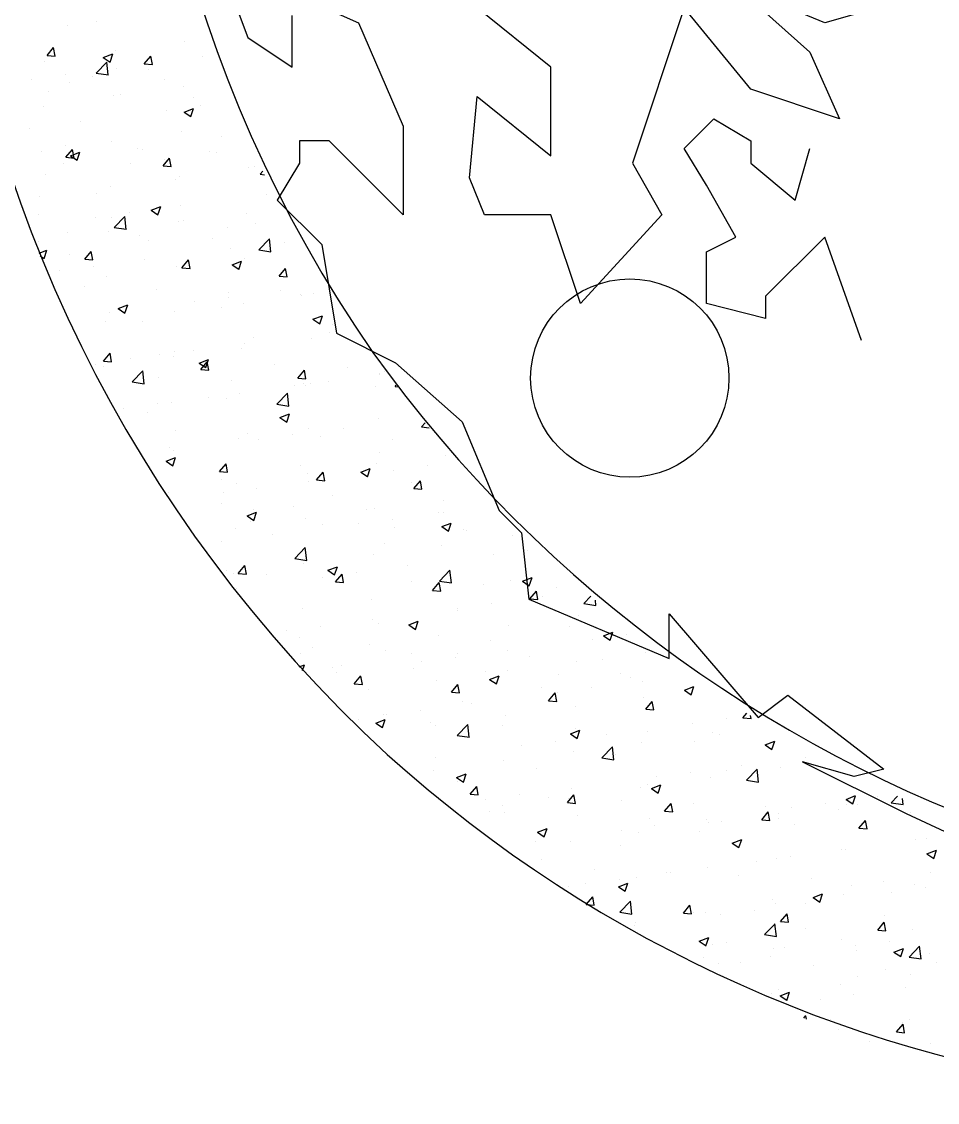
# Model space of a CAD drawing. Extents: x 652 to 897, y 187 to 370.
# Drawn here: x 833.3574 to 833.6786, y 224.0903 to 224.4695 of the extents above; entities that cross this region are included whole.
import ezdxf

# ---------------------------------------------------------------- set-up
doc = ezdxf.new("R2010")
doc.units = 0
doc.layers.get('0').update_dxf_attribs({"linetype": 'CONTINUOUS'})
doc.layers.add('40', color=3, linetype='CONTINUOUS')
doc.layers.add('ROAD', color=1, linetype='CONTINUOUS')

# ---------------------------------------------------------------- blocks, each defined once
blk = doc.blocks.new('WH34')
at = {"layer": '40', "color": 3}
for p, q in [((-254.56, -66.67), (-254.56, -66.67)), ((-249.08, -65.9), (-249.08, -65.9)), ((-232.85, -69.51), (-232.85, -69.51)), ((-258.24, -72.11), (-257.03, -70.68)), ((-256.74, -72.25), (-257.03, -70.68)), ((-245.68, -71.27), (-245.68, -71.27)), ((-258.67, -73.15), (-258.67, -73.15)), ((-258.24, -72.11), (-256.74, -72.25)), ((-249.17, -75.38), (-247.22, -73.35)), ((-247.87, -72.49), (-246.12, -71.82)), ((-247.87, -72.49), (-246.63, -73.33)), ((-246.95, -75.72), (-247.22, -73.35)), ((-246.63, -73.34), (-246.12, -71.83)), ((-240.3, -73.68), (-239.1, -72.25)), ((-240.3, -73.68), (-238.81, -73.81)), ((-238.81, -73.82), (-239.1, -72.25)), ((-229.62, -72.38), (-229.62, -72.38)), ((-254.88, -75.71), (-254.88, -75.71)), ((-249.17, -75.38), (-246.94, -75.72)), ((-245.41, -74.46), (-245.41, -74.46)), ((-239.53, -74.65), (-239.53, -74.65)), ((-261.14, -76.53), (-261.14, -76.53)), ((-254.11, -77.15), (-254.11, -77.15)), ((-249.92, -76.02), (-249.92, -76.02)), ((-236.57, -76.58), (-236.57, -76.58)), ((-257.99, -78.81), (-257.99, -78.81)), ((-245.99, -79.6), (-245.99, -79.6)), ((-244.65, -79.37), (-244.65, -79.37)), ((-233.15, -77.84), (-233.15, -77.84)), ((-258.97, -81.47), (-258.97, -81.47)), ((-231.3, -79.94), (-231.3, -79.94)), ((-229.94, -81.42), (-229.94, -81.42)), ((-236.2, -82.24), (-236.2, -82.24)), ((-232.95, -82.56), (-231.2, -81.89)), ((-232.95, -82.56), (-231.7, -83.4)), ((-231.71, -83.4), (-231.2, -81.89)), ((-261.46, -85.57), (-261.46, -85.57)), ((-251.99, -84.32), (-251.99, -84.32)), ((-233.46, -86.16), (-233.46, -86.16)), ((-225.98, -87.06), (-225.98, -87.06)), ((-254.89, -88.72), (-254.89, -88.72)), ((-254.77, -90.92), (-253.56, -89.48)), ((-253.27, -91.05), (-253.56, -89.49)), ((-246.29, -87.92), (-246.29, -87.92)), ((-241.55, -89.29), (-241.55, -89.29)), ((-240.56, -89.56), (-240.56, -89.56)), ((-259.28, -89.79), (-259.28, -89.79)), ((-254.77, -90.92), (-253.27, -91.05)), ((-253.95, -90.62), (-252.2, -89.95)), ((-253.95, -90.62), (-252.71, -91.46)), ((-252.71, -91.46), (-252.2, -89.95)), ((-236.84, -92.49), (-235.63, -91.05)), ((-236.52, -91.28), (-236.52, -91.28)), ((-235.34, -92.62), (-235.63, -91.05)), ((-228.2, -89.85), (-228.2, -89.85)), ((-227.05, -90.03), (-227.05, -90.03)), ((-255.14, -92.07), (-255.14, -92.07)), ((-242.77, -92.1), (-242.77, -92.1)), ((-236.84, -92.49), (-235.34, -92.62)), ((-221.13, -92.88), (-221.13, -92.88)), ((-219.99, -92.55), (-219.99, -92.55)), ((-218.9, -94.06), (-218.42, -93.48)), ((-258.56, -94.18), (-258.56, -94.18)), ((-234.57, -95.05), (-234.57, -95.05)), ((-233.76, -94.48), (-233.76, -94.48)), ((-218.9, -94.06), (-218.1, -94.13)), ((-249.15, -97.56), (-249.15, -97.56)), ((-246.6, -96.24), (-246.6, -96.24)), ((-259.58, -98.11), (-259.58, -98.11)), ((-217.84, -97.82), (-217.84, -97.82)), ((-259.76, -101.5), (-259.76, -101.5)), ((-243.09, -101.14), (-243.09, -101.14)), ((-239.03, -100.69), (-237.28, -100.02)), ((-239.03, -100.69), (-237.79, -101.53)), ((-237.79, -101.53), (-237.28, -100.02)), ((-233.62, -99.89), (-233.62, -99.89)), ((-221.44, -101.2), (-221.44, -101.2)), ((-249.35, -101.96), (-249.35, -101.96)), ((-246.42, -102.06), (-246.42, -102.06)), ((-245.85, -103.87), (-243.91, -101.84)), ((-243.63, -104.22), (-243.91, -101.84)), ((-234.06, -102.8), (-234.06, -102.8)), ((-233.07, -102.63), (-233.07, -102.63)), ((-219.72, -103.19), (-219.72, -103.19)), ((-254.49, -104.86), (-254.49, -104.86)), ((-246.9, -104.56), (-246.9, -104.56)), ((-245.85, -103.87), (-243.63, -104.21)), ((-241.14, -105.42), (-241.14, -105.42)), ((-225.03, -103.8), (-225.03, -103.8)), ((-259.88, -106.44), (-259.88, -106.44)), ((-239.61, -106.31), (-239.61, -106.31)), ((-227.8, -105.99), (-227.8, -105.99)), ((-224.41, -107.68), (-224.41, -107.68)), ((-219.17, -108.01), (-217.23, -105.98)), ((-218.15, -106.85), (-218.15, -106.85)), ((-216.95, -108.35), (-217.23, -105.98)), ((-214.45, -106.55), (-214.45, -106.55)), ((-259.71, -108.63), (-258.29, -108.08)), ((-259.52, -109.1), (-258.79, -109.59)), ((-258.79, -109.59), (-258.29, -108.08)), ((-254.19, -108.81), (-254.19, -108.81)), ((-251.3, -109.72), (-250.09, -108.29)), ((-249.8, -109.86), (-250.09, -108.29)), ((-221.74, -109.52), (-221.74, -109.52)), ((-219.17, -108.01), (-216.95, -108.35)), ((-251.3, -109.72), (-249.8, -109.85)), ((-249.67, -111), (-249.67, -111)), ((-240.2, -109.75), (-240.2, -109.75)), ((-234.37, -111.12), (-234.37, -111.12)), ((-233.37, -111.29), (-232.16, -109.86)), ((-233.37, -111.29), (-231.87, -111.42)), ((-231.87, -111.43), (-232.16, -109.86)), ((-224.11, -110.75), (-222.36, -110.08)), ((-224.11, -110.75), (-222.86, -111.59)), ((-222.87, -111.6), (-222.36, -110.08)), ((-215.44, -112.86), (-214.23, -111.43)), ((-213.94, -112.99), (-214.23, -111.43)), ((-255.93, -111.82), (-255.93, -111.82)), ((-247.2, -112.88), (-247.2, -112.88)), ((-215.44, -112.86), (-213.94, -112.99)), ((-251.39, -114.77), (-251.39, -114.77)), ((-238.04, -115.33), (-238.04, -115.33)), ((-215.26, -115.47), (-215.26, -115.47)), ((-230.99, -117.54), (-230.99, -117.54)), ((-224.73, -116.71), (-224.73, -116.71)), ((-224.7, -115.9), (-224.7, -115.9)), ((-211.48, -116.22), (-211.48, -116.22)), ((-211.35, -116.46), (-211.35, -116.46)), ((-209.06, -115.97), (-209.06, -115.97)), ((-246.78, -119.61), (-246.78, -119.61)), ((-245.11, -118.82), (-243.36, -118.15)), ((-245.11, -118.82), (-243.87, -119.66)), ((-243.87, -119.66), (-243.36, -118.15)), ((-234.67, -119.45), (-234.67, -119.45)), ((-226.06, -118.72), (-226.06, -118.72)), ((-222.04, -117.85), (-222.04, -117.85)), ((-247.51, -121.21), (-247.51, -121.21)), ((-240.64, -121.22), (-240.64, -121.22)), ((-209.19, -120.82), (-207.43, -120.15)), ((-209.19, -120.82), (-207.94, -121.66)), ((-207.94, -121.66), (-207.44, -120.15)), ((-206.05, -123.25), (-206.05, -123.25)), ((-205.49, -121.71), (-205.49, -121.71)), ((-221.84, -125.33), (-221.84, -125.33)), ((-220.07, -124.21), (-220.07, -124.21)), ((-209.36, -124.29), (-209.36, -124.29)), ((-247.83, -128.53), (-246.62, -127.09)), ((-246.34, -128.66), (-246.63, -127.09)), ((-237.57, -127.4), (-237.57, -127.4)), ((-234.65, -126.71), (-234.65, -126.71)), ((-231.31, -126.57), (-231.31, -126.57)), ((-222.35, -126.17), (-222.35, -126.17)), ((-249.23, -129.21), (-249.23, -129.21)), ((-247.83, -128.53), (-246.34, -128.66)), ((-247.81, -129.53), (-247.81, -129.53)), ((-242.91, -128.11), (-242.91, -128.11)), ((-234.98, -127.77), (-234.98, -127.77)), ((-230.19, -128.88), (-228.44, -128.21)), ((-230.19, -128.88), (-228.95, -129.72)), ((-229.9, -130.1), (-228.69, -128.66)), ((-229.57, -128.67), (-229.57, -128.67)), ((-228.95, -129.72), (-228.44, -128.21)), ((-228.4, -130.23), (-228.69, -128.66)), ((-216.22, -129.24), (-216.22, -129.24)), ((-242.54, -132.36), (-240.59, -130.33)), ((-240.32, -132.71), (-240.59, -130.33)), ((-237.64, -131.47), (-237.64, -131.47)), ((-229.9, -130.1), (-228.4, -130.23)), ((-211.97, -131.67), (-210.76, -130.23)), ((-210.47, -131.8), (-210.76, -130.23)), ((-202.88, -129.8), (-202.88, -129.8)), ((-196.9, -131.04), (-196.9, -131.04)), ((-196.83, -130.86), (-196.83, -130.86)), ((-195.94, -130.46), (-195.94, -130.46)), ((-242.54, -132.36), (-240.32, -132.7)), ((-224.3, -132.03), (-224.3, -132.03)), ((-212.63, -133.11), (-212.63, -133.11)), ((-211.97, -131.67), (-210.47, -131.8)), ((-210.95, -132.6), (-210.95, -132.6)), ((-210.52, -132.96), (-210.52, -132.96)), ((-209.67, -132.62), (-209.67, -132.62)), ((-206.37, -132.28), (-206.37, -132.28)), ((-197.6, -133.16), (-197.6, -133.16)), ((-194.03, -133.24), (-193.81, -132.97)), ((-194.03, -133.24), (-193.59, -133.27)), ((-228.42, -135.19), (-228.42, -135.19)), ((-225.1, -135.46), (-225.1, -135.46)), ((-222.65, -134.49), (-222.65, -134.49)), ((-215.86, -136.5), (-213.91, -134.47)), ((-213.64, -136.84), (-213.91, -134.47)), ((-244.14, -137.26), (-244.14, -137.26)), ((-237.88, -136.43), (-237.88, -136.43)), ((-235.28, -136.09), (-235.28, -136.09)), ((-215.86, -136.5), (-213.63, -136.84)), ((-239.68, -137.96), (-239.68, -137.96)), ((-215.27, -138.95), (-213.52, -138.28)), ((-215.27, -138.95), (-214.02, -139.79)), ((-214.03, -139.79), (-213.52, -138.28)), ((-197.14, -139.18), (-197.14, -139.18)), ((-234.54, -141.38), (-234.54, -141.38)), ((-209.97, -140.94), (-209.97, -140.94)), ((-203.48, -140.9), (-203.48, -140.9)), ((-189.18, -140.64), (-188.49, -139.92)), ((-189.18, -140.64), (-187.74, -140.86)), ((-222.96, -142.81), (-222.96, -142.81)), ((-221.2, -141.95), (-221.2, -141.95)), ((-219.2, -142.97), (-219.2, -142.97)), ((-212.95, -142.14), (-212.95, -142.14)), ((-207.85, -142.51), (-207.85, -142.51)), ((-194.5, -143.07), (-194.5, -143.07)), ((-235.58, -144.41), (-235.58, -144.41)), ((-234.99, -145.05), (-234.99, -145.05)), ((-196.97, -145.37), (-196.97, -145.37)), ((-236.27, -147.01), (-234.52, -146.34)), ((-236.27, -147.01), (-235.03, -147.85)), ((-235.03, -147.85), (-234.52, -146.34)), ((-226.43, -148.9), (-225.22, -147.47)), ((-224.94, -149.04), (-225.22, -147.47)), ((-197.44, -147.5), (-197.44, -147.5)), ((-184.81, -145.9), (-184.81, -145.9)), ((-226.43, -148.9), (-224.93, -149.03)), ((-211.55, -147.87), (-211.55, -147.87)), ((-210.28, -149.26), (-210.28, -149.26)), ((-208.5, -150.47), (-207.29, -149.03)), ((-207, -150.6), (-207.29, -149.04)), ((-200.35, -149.01), (-198.6, -148.34)), ((-200.35, -149.01), (-199.1, -149.85)), ((-199.1, -149.86), (-198.6, -148.34)), ((-194.27, -148.68), (-194.27, -148.68)), ((-188.01, -147.86), (-188.01, -147.86)), ((-226.13, -150.38), (-226.13, -150.38)), ((-223.26, -151.14), (-223.26, -151.14)), ((-210.05, -150.76), (-210.05, -150.76)), ((-208.5, -150.47), (-207, -150.6)), ((-190.98, -150.86), (-190.98, -150.86)), ((-190.57, -152.04), (-189.36, -150.6)), ((-189.07, -152.17), (-189.36, -150.61)), ((-235.89, -152.74), (-235.89, -152.74)), ((-225.78, -152.83), (-225.78, -152.83)), ((-219.52, -152), (-219.52, -152)), ((-205.56, -153.36), (-205.56, -153.36)), ((-190.57, -152.04), (-189.07, -152.17)), ((-226.06, -154.72), (-226.06, -154.72)), ((-212.72, -155.28), (-212.72, -155.28)), ((-185.12, -154.22), (-185.12, -154.22)), ((-221.35, -157.08), (-219.6, -156.41)), ((-221.35, -157.08), (-220.11, -157.92)), ((-220.14, -155.87), (-220.14, -155.87)), ((-220.11, -157.92), (-219.6, -156.41)), ((-199.37, -155.85), (-199.37, -155.85)), ((-197.74, -155.82), (-197.74, -155.82)), ((-186.03, -156.41), (-186.03, -156.41)), ((-185.12, -156.47), (-185.12, -156.47)), ((-223.56, -159.46), (-223.56, -159.46)), ((-220.79, -158.08), (-220.79, -158.08)), ((-210.58, -157.58), (-210.58, -157.58)), ((-207.45, -158.64), (-207.45, -158.64)), ((-200.84, -158.54), (-200.84, -158.54)), ((-194.58, -157.72), (-194.58, -157.72)), ((-194.1, -159.21), (-194.1, -159.21)), ((-185.42, -159.08), (-183.67, -158.41)), ((-185.42, -159.08), (-184.18, -159.92)), ((-184.18, -159.92), (-183.67, -158.41)), ((-216.63, -160.62), (-216.63, -160.62)), ((-181.43, -159.61), (-181.43, -159.61)), ((-180.76, -159.77), (-180.76, -159.77)), ((-172.44, -160.67), (-172.44, -160.67)), ((-226.1, -161.86), (-226.1, -161.86)), ((-212.54, -164.99), (-210.6, -162.96)), ((-210.32, -165.34), (-210.6, -162.96)), ((-196.01, -162.11), (-196.01, -162.11)), ((-185.42, -162.55), (-185.42, -162.55)), ((-169.64, -163.43), (-169.64, -163.43)), ((-212.54, -164.99), (-210.32, -165.33)), ((-210.59, -164.61), (-210.59, -164.61)), ((-198.05, -164.15), (-198.05, -164.15)), ((-175.9, -164.25), (-175.9, -164.25)), ((-225.17, -167.12), (-225.17, -167.12)), ((-222.96, -167.71), (-221.76, -166.27)), ((-221.47, -167.84), (-221.76, -166.27)), ((-210.88, -165.91), (-210.88, -165.91)), ((-206.43, -167.14), (-204.68, -166.47)), ((-206.43, -167.14), (-205.18, -167.98)), ((-205.19, -167.98), (-204.68, -166.47)), ((-191.69, -166.33), (-191.69, -166.33)), ((-185.86, -169.13), (-183.92, -167.1)), ((-183.64, -169.47), (-183.92, -167.1)), ((-223.87, -167.78), (-223.87, -167.78)), ((-222.96, -167.71), (-221.47, -167.84)), ((-217.69, -167.99), (-217.69, -167.99)), ((-207.42, -168.4), (-207.42, -168.4)), ((-205.03, -169.28), (-203.82, -167.84)), ((-205.03, -169.28), (-203.53, -169.41)), ((-204.35, -168.56), (-204.35, -168.56)), ((-203.54, -169.41), (-203.82, -167.84)), ((-201.16, -167.58), (-201.16, -167.58)), ((-191, -169.12), (-191, -169.12)), ((-187.1, -170.84), (-185.89, -169.41)), ((-185.6, -170.98), (-185.89, -169.41)), ((-185.86, -169.13), (-183.64, -169.47)), ((-172.74, -168.99), (-172.74, -168.99)), ((-170.5, -169.14), (-168.75, -168.47)), ((-170.5, -169.14), (-169.26, -169.98)), ((-169.26, -169.99), (-168.75, -168.48)), ((-223.21, -170.48), (-223.21, -170.48)), ((-187.1, -170.84), (-185.6, -170.98)), ((-185.72, -170.87), (-185.72, -170.87)), ((-177.66, -169.68), (-177.66, -169.68)), ((-169.17, -172.41), (-167.96, -170.98)), ((-167.67, -172.55), (-167.96, -170.98)), ((-164.31, -170.25), (-164.31, -170.25)), ((-198.35, -172.47), (-198.35, -172.47)), ((-176.22, -173.29), (-176.22, -173.29)), ((-169.17, -172.41), (-167.67, -172.54)), ((-167.89, -172.02), (-167.89, -172.02)), ((-166.75, -172.04), (-166.75, -172.04)), ((-159.18, -173.26), (-157.9, -171.93)), ((-159.18, -173.26), (-156.96, -173.61)), ((-156.96, -173.61), (-157.07, -172.65)), ((-211.19, -174.23), (-211.19, -174.23)), ((-182.48, -174.11), (-182.48, -174.11)), ((-182.47, -174.53), (-182.47, -174.53)), ((-207.74, -177.44), (-207.74, -177.44)), ((-198.27, -176.19), (-198.27, -176.19)), ((-197.05, -177.03), (-197.05, -177.03)), ((-191.51, -177.21), (-189.76, -176.54)), ((-191.51, -177.21), (-190.26, -178.05)), ((-190.26, -178.05), (-189.76, -176.54)), ((-173.04, -177.32), (-173.04, -177.32)), ((-161.9, -177.51), (-161.9, -177.51)), ((-160.21, -175.56), (-160.21, -175.56)), ((-214, -178.26), (-214, -178.26)), ((-186.03, -179.19), (-186.03, -179.19)), ((-155.58, -179.21), (-153.83, -178.54)), ((-155.58, -179.21), (-154.33, -180.05)), ((-154.34, -180.05), (-153.83, -178.54)), ((-151.28, -179), (-151.28, -179)), ((-211.63, -179.53), (-211.63, -179.53)), ((-209.21, -181.33), (-209.21, -181.33)), ((-198.66, -180.79), (-198.66, -180.79)), ((-176.48, -180.02), (-176.48, -180.02)), ((-157.54, -179.82), (-157.54, -179.82)), ((-211.49, -182.55), (-211.49, -182.55)), ((-195.87, -181.89), (-195.87, -181.89)), ((-191.06, -182.52), (-191.06, -182.52)), ((-182.8, -183.15), (-182.8, -183.15)), ((-182.52, -182.46), (-182.52, -182.46)), ((-173.33, -181.9), (-173.33, -181.9)), ((-169.18, -183.02), (-169.18, -183.02)), ((-147.88, -182.28), (-147.88, -182.28)), ((-211.74, -184.97), (-210.76, -184.6)), ((-211.11, -185.65), (-210.76, -184.6)), ((-205.64, -185.02), (-205.64, -185.02)), ((-203.94, -184.69), (-203.94, -184.69)), ((-190.6, -185.25), (-190.6, -185.25)), ((-189.06, -183.97), (-189.06, -183.97)), ((-160.51, -183.88), (-160.51, -183.88)), ((-155.83, -183.59), (-155.83, -183.59)), ((-204.85, -186.05), (-204.85, -186.05)), ((-201.56, -188.08), (-200.35, -186.64)), ((-200.07, -188.21), (-200.36, -186.65)), ((-177.25, -185.82), (-177.25, -185.82)), ((-176.58, -187.27), (-174.83, -186.6)), ((-176.58, -187.27), (-175.34, -188.11)), ((-175.34, -188.11), (-174.83, -186.6)), ((-173.35, -185.64), (-173.35, -185.64)), ((-163.91, -186.38), (-163.91, -186.38)), ((-152.35, -186.26), (-152.35, -186.26)), ((-150.56, -186.94), (-150.56, -186.94)), ((-201.56, -188.08), (-200.07, -188.21)), ((-198.96, -189.11), (-198.96, -189.11)), ((-186.33, -187.51), (-186.33, -187.51)), ((-183.63, -189.65), (-182.42, -188.21)), ((-182.14, -189.78), (-182.42, -188.22)), ((-166.93, -188.76), (-166.93, -188.76)), ((-157.86, -188.86), (-157.86, -188.86)), ((-148.39, -187.61), (-148.39, -187.61)), ((-140.65, -189.28), (-138.9, -188.6)), ((-140.65, -189.28), (-139.41, -190.11)), ((-139.41, -190.12), (-138.91, -188.61)), ((-183.63, -189.65), (-182.13, -189.78)), ((-181.51, -191.27), (-181.51, -191.27)), ((-165.7, -191.22), (-164.49, -189.78)), ((-165.7, -191.22), (-164.2, -191.35)), ((-164.2, -191.35), (-164.49, -189.78)), ((-164.12, -189.68), (-164.12, -189.68)), ((-148.19, -190.6), (-148.19, -190.6)), ((-147.77, -192.79), (-146.56, -191.35)), ((-146.27, -192.92), (-146.56, -191.35)), ((-189.38, -193.01), (-189.38, -193.01)), ((-179.91, -191.76), (-179.91, -191.76)), ((-160.82, -192.2), (-160.82, -192.2)), ((-147.77, -192.79), (-146.27, -192.92)), ((-200.84, -194.6), (-200.84, -194.6)), ((-197.59, -195.34), (-195.84, -194.67)), ((-197.59, -195.34), (-196.35, -196.18)), ((-196.35, -196.18), (-195.84, -194.67)), ((-196.09, -193.77), (-196.09, -193.77)), ((-195.63, -193.83), (-195.63, -193.83)), ((-187.5, -195.17), (-187.5, -195.17)), ((-173.65, -193.96), (-173.65, -193.96)), ((-139.18, -195.39), (-139.18, -195.39)), ((-132.92, -194.57), (-132.92, -194.57)), ((-129.83, -194.36), (-129.11, -193.5)), ((-129.83, -194.36), (-128.34, -194.49)), ((-128.34, -194.49), (-128.44, -193.93)), ((-199.26, -197.44), (-199.26, -197.44)), ((-186.64, -195.83), (-186.64, -195.83)), ((-182.55, -197.62), (-180.6, -195.59)), ((-180.33, -197.96), (-180.6, -195.59)), ((-174.15, -195.73), (-174.15, -195.73)), ((-161.66, -197.34), (-159.91, -196.67)), ((-161.66, -197.34), (-160.42, -198.18)), ((-160.81, -196.29), (-160.81, -196.29)), ((-160.42, -198.18), (-159.91, -196.67)), ((-147.46, -196.86), (-147.46, -196.86)), ((-135.51, -197.05), (-135.51, -197.05)), ((-134.12, -197.42), (-134.12, -197.42)), ((-182.55, -197.62), (-180.32, -197.96)), ((-164.44, -198.72), (-164.44, -198.72)), ((-154.97, -197.47), (-154.97, -197.47)), ((-148.49, -198.92), (-148.49, -198.92)), ((-138.8, -198.68), (-138.8, -198.68)), ((-125.73, -199.34), (-123.98, -198.67)), ((-125.73, -199.34), (-124.49, -200.18)), ((-124.49, -200.18), (-123.98, -198.67)), ((-170.69, -199.54), (-170.69, -199.54)), ((-161.12, -200.52), (-161.12, -200.52)), ((-155.87, -201.76), (-153.92, -199.73)), ((-153.64, -202.1), (-153.92, -199.73)), ((-153.38, -201.18), (-153.38, -201.18)), ((-186.48, -201.62), (-186.48, -201.62)), ((-173.96, -202.28), (-173.96, -202.28)), ((-155.87, -201.76), (-153.64, -202.1)), ((-130.03, -203.18), (-130.03, -203.18)), ((-118.23, -201.66), (-118.23, -201.66)), ((-186.94, -204.16), (-186.94, -204.16)), ((-182.67, -205.4), (-180.92, -204.73)), ((-182.67, -205.4), (-181.42, -206.24)), ((-181.42, -206.24), (-180.92, -204.73)), ((-167.96, -203.68), (-167.96, -203.68)), ((-145.76, -205.25), (-145.76, -205.25)), ((-139.5, -204.43), (-139.5, -204.43)), ((-135.81, -205.37), (-135.81, -205.37)), ((-132.81, -204.16), (-132.81, -204.16)), ((-129.19, -205.89), (-127.24, -203.86)), ((-126.96, -206.24), (-127.24, -203.87)), ((-122.98, -203.61), (-122.98, -203.61)), ((-182.54, -206.18), (-182.54, -206.18)), ((-180.16, -208.45), (-178.95, -207.02)), ((-178.67, -208.59), (-178.96, -207.02)), ((-161.54, -207.33), (-161.54, -207.33)), ((-148.8, -207.24), (-148.8, -207.24)), ((-147.39, -206.67), (-147.39, -206.67)), ((-146.74, -207.4), (-144.99, -206.73)), ((-146.74, -207.4), (-145.49, -208.24)), ((-145.5, -208.25), (-144.99, -206.74)), ((-129.19, -205.89), (-126.96, -206.24)), ((-180.16, -208.45), (-178.67, -208.59)), ((-179.02, -208.5), (-179.02, -208.5)), ((-177.27, -209.4), (-177.27, -209.4)), ((-171.01, -208.58), (-171.01, -208.58)), ((-165.67, -209.07), (-165.67, -209.07)), ((-162.23, -210.02), (-161.02, -208.59)), ((-161.97, -209.17), (-161.97, -209.17)), ((-161.42, -208.84), (-161.42, -208.84)), ((-160.73, -210.16), (-161.02, -208.59)), ((-110.81, -209.41), (-109.06, -208.73)), ((-110.81, -209.41), (-109.57, -210.25)), ((-109.57, -210.25), (-109.06, -208.74)), ((-105.09, -208.89), (-105.09, -208.89)), ((-102.5, -210.03), (-101.34, -208.82)), ((-100.28, -210.38), (-100.41, -209.25)), ((-174.26, -210.6), (-174.26, -210.6)), ((-162.23, -210.02), (-160.73, -210.15)), ((-152.33, -209.63), (-152.33, -209.63)), ((-144.3, -211.59), (-143.09, -210.16)), ((-142.8, -211.73), (-143.09, -210.16)), ((-138.98, -210.2), (-138.98, -210.2)), ((-125.64, -210.76), (-125.64, -210.76)), ((-120.82, -210.96), (-120.82, -210.96)), ((-114.56, -210.14), (-114.56, -210.14)), ((-112.29, -211.32), (-112.29, -211.32)), ((-110.65, -210.33), (-110.65, -210.33)), ((-108.68, -210.41), (-108.68, -210.41)), ((-102.5, -210.03), (-100.28, -210.38)), ((-176.55, -211.67), (-176.55, -211.67)), ((-173.75, -211.86), (-173.75, -211.86)), ((-160.4, -212.43), (-160.4, -212.43)), ((-147.06, -212.99), (-147.06, -212.99)), ((-144.3, -211.59), (-142.8, -211.72)), ((-136.61, -213.04), (-136.61, -213.04)), ((-126.37, -213.16), (-125.16, -211.72)), ((-126.37, -213.16), (-124.87, -213.29)), ((-124.87, -213.29), (-125.16, -211.73)), ((-123.28, -211.93), (-123.28, -211.93)), ((-123.26, -212.91), (-123.26, -212.91)), ((-108.43, -214.73), (-107.23, -213.29)), ((-106.94, -214.86), (-107.23, -213.3)), ((-98.95, -211.89), (-98.95, -211.89)), ((-167.74, -215.47), (-165.99, -214.8)), ((-166.5, -216.31), (-165.99, -214.8)), ((-152.33, -215.11), (-152.33, -215.11)), ((-146.07, -214.29), (-146.07, -214.29)), ((-137.84, -215.42), (-137.84, -215.42)), ((-136.12, -213.69), (-136.12, -213.69)), ((-133.71, -213.55), (-133.71, -213.55)), ((-120.37, -214.12), (-120.37, -214.12)), ((-108.43, -214.73), (-106.94, -214.86)), ((-107.02, -214.68), (-107.02, -214.68)), ((-168.12, -217.19), (-168.12, -217.19)), ((-167.74, -215.47), (-166.5, -216.31)), ((-161.73, -217.17), (-161.73, -217.17)), ((-149.1, -215.57), (-149.1, -215.57)), ((-131.82, -217.47), (-130.06, -216.8)), ((-130.57, -218.31), (-130.07, -216.8)), ((-97.97, -216.78), (-97.97, -216.78)), ((-95.88, -216.68), (-95.88, -216.68)), ((-152.42, -217.92), (-152.42, -217.92)), ((-131.82, -217.47), (-130.57, -218.31)), ((-111.67, -218.75), (-111.67, -218.75)), ((-110.96, -218.65), (-110.96, -218.65)), ((-95.89, -219.47), (-94.14, -218.8)), ((-94.64, -220.31), (-94.14, -218.8)), ((-167, -220.42), (-167, -220.42)), ((-127.39, -220.83), (-127.39, -220.83)), ((-123.58, -220.25), (-123.58, -220.25)), ((-121.14, -220), (-121.14, -220)), ((-95.89, -219.47), (-94.64, -220.31)), ((-157.3, -222.34), (-157.3, -222.34)), ((-143.96, -222.9), (-143.96, -222.9)), ((-143.18, -222.9), (-143.18, -222.9)), ((-136.42, -222.01), (-136.42, -222.01)), ((-95.14, -222.83), (-95.14, -222.83)), ((-158.91, -224.97), (-158.91, -224.97)), ((-152.82, -225.53), (-151.07, -224.86)), ((-152.65, -224.15), (-152.65, -224.15)), ((-151.58, -226.37), (-151.07, -224.86)), ((-149.4, -223.89), (-149.4, -223.89)), ((-130.61, -223.47), (-130.61, -223.47)), ((-117.27, -224.03), (-117.27, -224.03)), ((-109.72, -225.33), (-109.72, -225.33)), ((-103.92, -224.6), (-103.92, -224.6)), ((-98.27, -225.1), (-98.27, -225.1)), ((-162.03, -225.49), (-162.03, -225.49)), ((-152.82, -225.53), (-151.58, -226.37)), ((-116.89, -227.54), (-115.14, -226.86)), ((-115.65, -228.38), (-115.14, -226.87)), ((-111.26, -226.98), (-111.26, -226.98)), ((-102.45, -226.54), (-102.45, -226.54)), ((-96.2, -225.71), (-96.2, -225.71)), ((-158.76, -228.83), (-157.55, -227.39)), ((-158.76, -228.83), (-157.27, -228.96)), ((-157.27, -228.96), (-157.56, -227.39)), ((-152.55, -230.25), (-150.61, -228.22)), ((-150.33, -230.59), (-150.61, -228.22)), ((-140.83, -230.4), (-139.62, -228.96)), ((-139.33, -230.53), (-139.62, -228.96)), ((-124.3, -227.83), (-124.3, -227.83)), ((-123.89, -228.58), (-123.89, -228.58)), ((-118.24, -228.62), (-118.24, -228.62)), ((-116.89, -227.54), (-115.65, -228.37)), ((-152.55, -230.25), (-150.33, -230.59)), ((-140.83, -230.4), (-139.33, -230.53)), ((-138.87, -230.33), (-138.87, -230.33)), ((-136.72, -230.34), (-136.72, -230.34)), ((-133.97, -230.69), (-133.97, -230.69)), ((-127.71, -229.86), (-127.71, -229.86)), ((-122.9, -231.97), (-121.69, -230.53)), ((-121.4, -232.1), (-121.69, -230.53)), ((-103.73, -230.82), (-103.73, -230.82)), ((-149.76, -232.76), (-149.76, -232.76)), ((-149.71, -232.21), (-149.71, -232.21)), ((-125.87, -234.38), (-123.92, -232.36)), ((-123.65, -234.73), (-123.93, -232.36)), ((-122.9, -231.97), (-121.4, -232.1)), ((-118.3, -233.32), (-118.3, -233.32)), ((-104.96, -233.53), (-103.76, -232.1)), ((-103.47, -233.67), (-103.76, -232.1)), ((-137.9, -235.6), (-136.15, -234.93)), ((-136.66, -236.44), (-136.15, -234.93)), ((-125.87, -234.38), (-123.65, -234.73)), ((-111.56, -235.3), (-111.56, -235.3)), ((-104.96, -233.53), (-103.47, -233.67)), ((-98.58, -233.42), (-98.58, -233.42)), ((-137.9, -235.6), (-136.65, -236.44)), ((-135.48, -236.24), (-135.48, -236.24)), ((-132.88, -235.82), (-132.88, -235.82)), ((-124.19, -236.9), (-124.19, -236.9)), ((-122.13, -236.81), (-122.13, -236.81)), ((-109.03, -236.4), (-109.03, -236.4)), ((-102.77, -235.57), (-102.77, -235.57)), ((-101.97, -237.6), (-100.22, -236.93)), ((-100.73, -238.44), (-100.22, -236.93)), ((-99.19, -238.52), (-97.24, -236.49)), ((-96.97, -238.87), (-97.24, -236.49)), ((-137.03, -238.66), (-137.03, -238.66)), ((-124.82, -238.48), (-124.82, -238.48)), ((-108.79, -237.37), (-108.79, -237.37)), ((-101.97, -237.6), (-100.73, -238.44)), ((-99.19, -238.52), (-96.97, -238.87)), ((-95.44, -237.93), (-95.44, -237.93)), ((-134.29, -239.72), (-134.29, -239.72)), ((-130.21, -239.6), (-130.21, -239.6)), ((-116.86, -240.16), (-116.86, -240.16)), ((-103.52, -240.73), (-103.52, -240.73)), ((-94.18, -239.57), (-94.18, -239.57)), ((-108.76, -242.07), (-108.76, -242.07)), ((-98.88, -241.75), (-98.88, -241.75)), ((-124.5, -245.22), (-124.5, -245.22)), ((-123.34, -244.57), (-123.34, -244.57)), ((-122.98, -245.66), (-121.22, -244.99)), ((-121.73, -246.51), (-121.23, -244.99)), ((-111.87, -243.62), (-111.87, -243.62)), ((-99.88, -244.19), (-99.88, -244.19)), ((-122.98, -245.66), (-121.73, -246.5)), ((-115.61, -246.26), (-115.61, -246.26)), ((-109.35, -245.43), (-109.35, -245.43)), ((-118.61, -249.79), (-118.22, -249.33)), ((-118.1, -250), (-118.22, -249.34)), ((-113.76, -250.08), (-113.76, -250.08)), ((-101.5, -252.34), (-100.29, -250.9)), ((-100.42, -250.64), (-100.42, -250.64)), ((-100, -252.47), (-100.29, -250.91)), ((-99.19, -250.07), (-99.19, -250.07)), ((-112.17, -251.94), (-112.17, -251.94)), ((-101.5, -252.34), (-100, -252.47)), ((-106.46, -254.05), (-106.46, -254.05)), ((-95.21, -254.48), (-95.21, -254.48))]:
    blk.add_line(p, q, dxfattribs=at)
for points in [[(-229.41, -46.98), (-221.22, -68.81), (-213.03, -74.26), (-213.03, -64.72)], [(-213.03, -60.62), (-200.75, -66.08), (-192.56, -85.18), (-192.56, -101.54), (-206.21, -87.9), (-211.67, -87.9), (-211.67, -92), (-215.76, -98.82), (-207.57, -107), (-204.84, -123.37), (-193.92, -128.83), (-181.64, -139.74), (-174.81, -156.11), (-170.72, -160.2), (-169.35, -172.48), (-143.42, -183.39), (-143.42, -175.2), (-127.04, -194.3), (-121.58, -190.21), (-103.83, -203.85), (-109.29, -205.21), (-118.85, -202.48), (-99.74, -212.03), (-79.26, -221.58)], [(-95.64, -60.62), (-114.75, -66.08), (-131.13, -59.26), (-117.48, -71.54), (-112.02, -83.81), (-128.4, -78.36), (-140.69, -63.35), (-150.24, -92), (-144.78, -101.54), (-159.8, -117.91), (-165.26, -101.54), (-177.54, -101.54), (-180.27, -94.72), (-178.91, -79.72), (-165.26, -90.63), (-165.26, -74.26), (-178.91, -63.35)], [(-107.93, -124.73), (-114.75, -105.64), (-125.67, -116.55), (-125.67, -120.64), (-136.59, -117.91), (-136.59, -108.36), (-131.13, -105.64), (-136.59, -96.09), (-140.69, -89.27), (-135.23, -83.81), (-128.4, -87.9), (-128.4, -92), (-120.21, -98.82), (-117.48, -89.27)]]:
    blk.add_lwpolyline(points, dxfattribs=at)
blk.add_circle((-150.71, -131.66), 18.3, dxfattribs=at)
for centre, radius, start, end in [((3.62, 18.35), 248.62, 147.5437, 215.7516), ((-28.96, -16.89), 248.31, 153.0525, 227.8925), ((-22.12, -12.48), 256.18, 227.4192, 337.2791), ((2.14, 11.64), 243.54, 214.674, 323.2562)]:
    blk.add_arc(centre, radius, start, end, dxfattribs=at)

msp = doc.modelspace()

# ---------------------------------------------------------------- hatches: boundary and pattern name
h = msp.add_hatch()
h.set_pattern_fill('EARTH', color=3, scale=0.08, style=0)
h.set_pattern_definition([(0, (621.5108, 27.919), (0.508, 0.508), [0.508, -0.508]), (0, (621.5108, 28.1095), (0.508, 0.508), [0.508, -0.508]), (0, (621.5108, 28.3), (0.508, 0.508), [0.508, -0.508]), (90, (621.5743, 28.3635), (-0.508, 0.508), [0.508, -0.508]), (90, (621.7648, 28.3635), (-0.508, 0.508), [0.508, -0.508]), (90, (621.9553, 28.3635), (-0.508, 0.508), [0.508, -0.508])])
edge = h.paths.add_edge_path()
edge.add_line((836.48172, 234.55135), (836.79496, 234.62684))
edge.add_spline(control_points=[(836.79496, 234.62684), (836.76202, 234.68681), (836.68795, 234.81663), (836.52906, 234.92848), (836.44613, 234.90947), (836.41295, 234.89468)], knot_values=[40.856232, 40.856232, 40.856232, 40.856232, 41.009437, 41.154868, 41.257831, 41.257831, 41.257831, 41.257831], degree=3, periodic=0)
edge.add_arc((836.36271, 234.8822), 0.05177, -133.9803, 13.942, ccw=False)
edge.add_spline(control_points=[(836.32676, 234.84495), (836.30747, 234.83264), (836.24151, 234.79103), (836.17014, 234.77127), (836.12199, 234.7569), (836.12062, 234.75649)], knot_values=[41.348854, 41.348854, 41.348854, 41.348854, 41.410523, 41.559495, 41.563888, 41.563888, 41.563888, 41.563888], degree=3, periodic=0)
edge.add_arc((836.08365, 234.79274), 0.05177, 256.7046, 315.5612, ccw=False)
edge.add_spline(control_points=[(836.07175, 234.74236), (836.06805, 234.74137), (836.06434, 234.74042), (836.06061, 234.73949)], knot_values=[41.616129, 41.616129, 41.616129, 41.616129, 41.627907, 41.627907, 41.627907, 41.627907], degree=3, periodic=0)
edge.add_spline(control_points=[(836.06061, 234.73949), (836.03509, 234.73316), (835.97173, 234.72165), (835.89095, 234.72938), (835.86713, 234.75111)], knot_values=[41.627907, 41.627907, 41.627907, 41.627907, 41.708468, 41.820399, 41.820399, 41.820399, 41.820399], degree=3, periodic=0)
edge.add_line((835.86713, 234.75111), (835.89725, 234.64144))
edge.add_line((835.89725, 234.64144), (835.89414, 234.58682))
edge.add_line((835.89414, 234.58682), (835.98068, 234.62121))
edge.add_arc((835.93105, 234.60647), 0.05177, 16.5438, 26.7812)
edge.add_arc((835.98631, 234.68077), 0.05177, 206.8119, 259.9413, ccw=False)
edge.add_line((835.9401, 234.65742), (836.03594, 234.69552))
edge.add_arc((835.98631, 234.68077), 0.05177, -100.0587, 16.5438, ccw=False)
edge.add_arc((835.93105, 234.60647), 0.05177, -40.9452, 26.7812, ccw=False)
edge.add_line((835.97015, 234.57255), (836.00364, 234.58586))
edge.add_arc((835.95401, 234.57112), 0.05177, -153.1881, 16.5438, ccw=False)
edge.add_line((835.90781, 234.54776), (835.92591, 234.55496))
edge.add_arc((835.93105, 234.60647), 0.05177, 223.0905, 264.3008, ccw=False)
edge.add_line((835.89324, 234.57111), (835.89011, 234.51613))
edge.add_line((835.89011, 234.51613), (835.91173, 234.52473))
edge.add_arc((835.8621, 234.50998), 0.05177, -61.0315, 16.5438, ccw=False)
edge.add_line((835.88718, 234.46469), (835.88684, 234.4588))
edge.add_line((835.88684, 234.4588), (835.89328, 234.43208))
edge.add_line((835.89328, 234.43208), (835.90758, 234.43777))
edge.add_arc((835.85795, 234.42302), 0.05177, -20.5385, 16.5438, ccw=False)
edge.add_line((835.90643, 234.40486), (835.93725, 234.41712))
edge.add_arc((835.88763, 234.40237), 0.05177, -62.5243, 16.5438, ccw=False)
edge.add_line((835.91151, 234.35644), (835.91561, 234.33943))
edge.add_line((835.91561, 234.33943), (835.96821, 234.36034))
edge.add_arc((835.91858, 234.3456), 0.05177, -59.9923, 16.5438, ccw=False)
edge.add_arc((835.9147, 234.29192), 0.03106, 3.509, 16.5444, ccw=False)
edge.add_line((835.9457, 234.29382), (836.02731, 234.32626))
edge.add_arc((835.97768, 234.31152), 0.05177, -39.5723, 16.5438, ccw=False)
edge.add_line((836.01759, 234.27854), (836.05232, 234.29234))
edge.add_arc((836.08067, 234.30504), 0.03106, 204.1146, 206.8119)
edge.add_line((836.05295, 234.29102), (836.11045, 234.31388))
edge.add_arc((836.08067, 234.30504), 0.03106, -99.7591, 16.5438, ccw=False)
edge.add_arc((836.04531, 234.28208), 0.03106, 244.2775, 345.7304, ccw=False)
edge.add_arc((836.0164, 234.28106), 0.03106, 218.3587, 299.7814, ccw=False)
edge.add_arc((835.97768, 234.31152), 0.05177, 227.4755, 286.0973, ccw=False)
edge.add_line((835.94269, 234.27336), (835.93827, 234.27161))
edge.add_arc((835.9085, 234.26276), 0.03106, -22.3927, 16.5438, ccw=False)
edge.add_arc((835.88603, 234.24316), 0.05177, 5.9307, 8.6292, ccw=False)
edge.add_line((835.93753, 234.24851), (835.9673, 234.12499))
edge.add_line((835.9673, 234.12499), (835.99783, 234.13712))
edge.add_arc((835.9482, 234.12238), 0.05177, 5.5744, 16.5438, ccw=False)
edge.add_line((835.99973, 234.12741), (836.02674, 234.13815))
edge.add_arc((835.97711, 234.12341), 0.05177, -86.656, 16.5438, ccw=False)
edge.add_line((835.98013, 234.07172), (835.99872, 233.9946))
edge.add_line((835.99872, 233.9946), (836.03256, 234.00805))
edge.add_arc((836.06666, 234.047), 0.05177, 206.8119, 228.7983, ccw=False)
edge.add_line((836.02045, 234.02365), (836.11629, 234.06174))
edge.add_arc((836.06666, 234.047), 0.05177, -103.3521, 16.5438, ccw=False)
edge.add_arc((836.00315, 234.00135), 0.05177, 277.0243, 354.7751, ccw=False)
edge.add_line((836.00948, 233.94996), (836.02048, 233.90433))
edge.add_line((836.02048, 233.90433), (836.10618, 233.9384))
edge.add_arc((836.05656, 233.92366), 0.05177, -126.3556, 16.5438, ccw=False)
edge.add_line((836.02587, 233.88197), (836.22354, 233.06179))
edge.add_line((836.22354, 233.06179), (836.80684, 233.20237))
edge.add_line((836.80684, 233.20237), (836.48172, 234.55135))
h.paths.add_polyline_path([(837.76963, 235.11433, -0.110627), (837.75715, 235.12628), (837.76143, 235.1286, -0.05611), (837.75574, 235.13537), (837.76354, 235.13961), (837.74329, 235.22364, -0.23243), (837.70842, 235.224, -0.465286), (837.64821, 235.22976, -0.17384), (837.6268, 235.24569), (837.64014, 235.25293, -0.334406), (837.59528, 235.26873), (837.66449, 235.30629, -0.334406), (837.65329, 235.26006), (837.69602, 235.28325, -0.167607), (837.69796, 235.25755), (837.71704, 235.2679, -0.103389), (837.72028, 235.25205), (837.73457, 235.25981), (837.71727, 235.33158, -0.018764), (837.71554, 235.33399), (837.71656, 235.33454), (837.70049, 235.4012, -0.591051), (837.63147, 235.39541), (837.69374, 235.42921), (837.68658, 235.45892), (836.06061, 235.06703, -0.82009), (835.9619, 235.04324), (835.87054, 235.02123, -0.26866), (835.82326, 234.99986, -0.121109), (835.80249, 234.98644), (835.80723, 234.9692), (835.86607, 234.88601), (835.86279, 234.88471, -0.304721), (835.84557, 234.82959), (835.89725, 234.64144), (835.89414, 234.58682), (835.98068, 234.62121, 0.044699), (835.97727, 234.6298, -0.236065), (835.9401, 234.65742), (836.03594, 234.69552, -0.557751), (835.97727, 234.6298, -0.304426), (835.97015, 234.57255), (836.00364, 234.58586, -0.914181), (835.90781, 234.54776), (835.92591, 234.55496, -0.181777), (835.89324, 234.57111), (835.89011, 234.51613), (835.91173, 234.52473, -0.352034), (835.88718, 234.46469), (835.88684, 234.4588), (835.89328, 234.43208), (835.90758, 234.43777, -0.163229), (835.90643, 234.40486), (835.93725, 234.41712, -0.359372), (835.91151, 234.35644), (835.91561, 234.33943), (835.96821, 234.36034, -0.346946), (835.94448, 234.30077, -0.056939), (835.9457, 234.29382), (836.02731, 234.32626, -0.249866), (836.01759, 234.27854), (836.04617, 234.2899, -0.081374), (836.04744, 234.27994), (836.05778, 234.28405, -0.068611), (836.05295, 234.29102), (836.11045, 234.31388, -0.556038), (836.07541, 234.27442, -0.474049), (836.03182, 234.2541, -0.371016), (835.99204, 234.26178, -0.261514), (835.94269, 234.27336), (835.93827, 234.27161, -0.171546), (835.93722, 234.25093, -0.011775), (835.93753, 234.24851), (835.9673, 234.12499), (835.99783, 234.13712, -0.047899), (835.99973, 234.12741), (836.02674, 234.13815, -0.483418), (835.98013, 234.07172), (835.99872, 233.9946), (836.03256, 234.00805, -0.096229), (836.02045, 234.02365), (836.11629, 234.06174, -0.576744), (836.0547, 233.99663, -0.352896), (836.00948, 233.94996), (836.02048, 233.90433), (836.10618, 233.9384, -0.71923), (836.02587, 233.88197), (836.22354, 233.06179), (836.80684, 233.20237), (836.48172, 234.55135), (837.82717, 234.87562)])
h.paths.add_polyline_path([(836.94742, 232.61908), (836.36413, 232.47849), (836.69506, 231.10541), (835.31845, 230.77363), (835.45903, 230.19033), (837.39071, 230.65589, 0.00061), (837.40527, 230.71941)])
h.paths.add_polyline_path([(833.53029, 229.72548), (834.87573, 230.04975), (834.73515, 230.63305), (832.8064, 230.16819), (833.27211, 228.23592), (833.85541, 228.3765)])
h.paths.add_polyline_path([(833.99599, 227.7932), (833.41269, 227.65262), (833.74363, 226.27954), (832.36702, 225.94776), (832.5076, 225.36446), (834.46751, 225.83682)])
h.paths.add_polyline_path([(830.57885, 224.8996), (831.9243, 225.22387), (831.78372, 225.80717), (829.85497, 225.34232), (830.32068, 223.41004), (830.90398, 223.55063)])
h = msp.add_hatch()
h.set_pattern_fill('AR-SAND,_O', color=3, scale=0.015)
h.set_pattern_definition([(37.5, (621.5108, 27.919), (-0.0240005, 0.7341199), [0, -0.57912, 0, -0.6477, 0, -0.619125]), (7.5, (621.5108, 27.919), (0.674285, 1.0752377), [0, -0.31242, 0, -0.52197, 0, -0.200025]), (327.5, (621.04217, 27.919), (1.1864886, 0.0021558), [0, -0.1905, 0, -0.6858, 0, -0.89535]), (317.5, (621.0422, 27.919), (1.1453347, 0.334394), [0, -0.09525, 0, -0.44958, 0, -0.51435])])
h.paths.add_polyline_path([(841.74247, 220.79224), (844.24247, 220.79224), (844.24247, 219.29224), (841.74247, 219.29224)], flags=17)
edge = h.paths.add_edge_path()
edge.add_line((829.12775, 206.58747), (856.57996, 206.66963))
edge.add_arc((856.57397, 208.66963), 2, 270.17148, 416.7596)
edge.add_arc((874.78416, 236.45493), 31.22099, 197.129267, 236.759601, ccw=False)
edge.add_arc((843.03676, 226.6704), 2, 17.12927, 162.50637)
edge.add_arc((811.35223, 236.65663), 31.22099, 302.336358, 342.506365, ccw=False)
edge.add_arc((829.12176, 208.58746), 2, 122.33636, 270.17148)
edge = h.paths.add_edge_path()
edge.add_spline(control_points=[(842.99247, 221.80548), (842.44982, 221.8474), (840.847, 221.9712), (840.29884, 218.87084), (842.80096, 216.01731), (843.91483, 209.55908), (837.06491, 205.72445), (831.38431, 208.03653), (831.11188, 212.5691), (832.79424, 213.98378), (833.51693, 214.54358)], knot_values=[0, 0, 0, 0, 1.492724, 4.408963, 6.477104, 13.071181, 20.515409, 25.146135, 28.936947, 31.578152, 31.578152, 31.578152, 31.578152], degree=3, periodic=0)
edge.add_arc((836.00625, 212.35601), 3.31394, -104.58332, 138.69162, ccw=False)
edge.add_spline(control_points=[(835.17184, 209.14884), (835.2786, 209.11959), (835.38981, 209.09425), (835.80523, 209.0191), (836.12529, 208.99618), (837.0178, 209.02876), (837.60717, 209.15652), (838.46279, 209.50135), (838.76147, 209.65744), (839.30482, 210.01223), (839.54793, 210.20989), (839.96441, 210.63102), (840.13825, 210.85432), (840.40851, 211.30422), (840.50748, 211.53177), (840.68409, 212.14768), (840.73471, 212.56499), (840.71134, 213.45576), (840.637, 213.92692), (840.44556, 214.59444), (840.37268, 214.80304), (840.20657, 215.20499), (840.11261, 215.3995), (839.91236, 215.75985), (839.81557, 215.90927), (839.58158, 216.2477), (839.48738, 216.38232), (839.30365, 216.6606), (839.21484, 216.80046), (839.03555, 217.11092), (838.94439, 217.28218), (838.77119, 217.66139), (838.68903, 217.87075), (838.5444, 218.34119), (838.48666, 218.59769), (838.37371, 219.35165), (838.36821, 219.83884), (838.44973, 220.57544), (838.49319, 220.82393), (838.61938, 221.32134), (838.7004, 221.5674), (838.89114, 222.00863), (838.98974, 222.20126), (839.22897, 222.5824), (839.36809, 222.76919), (839.70054, 223.1308), (839.89023, 223.30262), (840.2365, 223.5415), (840.3554, 223.61274), (840.62421, 223.75276), (840.77791, 223.81848), (841.10198, 223.93199), (841.26982, 223.97524), (841.67725, 224.05632), (841.90117, 224.07693), (842.31172, 224.09443), (842.49455, 224.09004), (842.77844, 224.07737), (842.89019, 224.06996), (842.99247, 224.06234)], knot_values=[0.165506, 0.165506, 0.165506, 0.165506, 0.668423, 0.668423, 1.991582, 1.991582, 4.329378, 4.329378, 5.674595, 5.674595, 7.019812, 7.019812, 8.365029, 8.365029, 9.710246, 9.710246, 11.571568, 11.571568, 13.432889, 13.432889, 14.300617, 14.300617, 15.168346, 15.168346, 16.036074, 16.036074, 16.477211, 16.477211, 16.842477, 16.842477, 17.207743, 17.207743, 17.573009, 17.573009, 17.982694, 17.982694, 18.772221, 18.772221, 19.166984, 19.166984, 19.561747, 19.561747, 19.860292, 19.860292, 20.158838, 20.158838, 20.457383, 20.457383, 20.606655, 20.606655, 20.788226, 20.788226, 21.005446, 21.005446, 21.346043, 21.346043, 21.68664, 21.68664, 21.933876, 21.933876, 21.933876, 21.933876], degree=3, periodic=0)
edge.add_spline(control_points=[(842.99247, 224.06234), (843.09476, 224.06996), (843.20651, 224.07737), (843.4904, 224.09004), (843.67323, 224.09443), (844.08378, 224.07693), (844.3077, 224.05632), (844.71513, 223.97524), (844.88297, 223.93199), (845.20704, 223.81848), (845.36074, 223.75276), (845.62954, 223.61274), (845.74845, 223.5415), (846.09472, 223.30262), (846.28441, 223.1308), (846.61686, 222.76919), (846.75598, 222.5824), (846.99521, 222.20126), (847.09381, 222.00863), (847.28455, 221.5674), (847.36557, 221.32134), (847.49176, 220.82393), (847.53521, 220.57544), (847.61674, 219.83884), (847.61124, 219.35165), (847.49829, 218.59769), (847.44055, 218.34119), (847.29592, 217.87075), (847.21376, 217.66139), (847.04056, 217.28218), (846.9494, 217.11092), (846.77011, 216.80046), (846.6813, 216.6606), (846.49757, 216.38232), (846.40337, 216.2477), (846.16938, 215.90927), (846.07259, 215.75985), (845.87234, 215.3995), (845.77837, 215.20499), (845.61226, 214.80304), (845.53939, 214.59444), (845.34795, 213.92692), (845.27361, 213.45576), (845.25024, 212.56499), (845.30086, 212.14768), (845.47747, 211.53177), (845.57644, 211.30422), (845.8467, 210.85432), (846.02054, 210.63102), (846.43702, 210.20989), (846.68013, 210.01223), (847.22348, 209.65744), (847.52216, 209.50135), (848.37778, 209.15652), (848.96715, 209.02876), (849.85966, 208.99618), (850.17972, 209.0191), (850.59513, 209.09425), (850.70635, 209.11959), (850.81311, 209.14884)], knot_values=[0.165506, 0.165506, 0.165506, 0.165506, 0.412742, 0.412742, 0.753339, 0.753339, 1.093936, 1.093936, 1.311156, 1.311156, 1.492727, 1.492727, 1.642, 1.642, 1.940545, 1.940545, 2.23909, 2.23909, 2.537635, 2.537635, 2.932398, 2.932398, 3.327161, 3.327161, 4.116688, 4.116688, 4.526373, 4.526373, 4.891639, 4.891639, 5.256905, 5.256905, 5.622171, 5.622171, 6.063309, 6.063309, 6.931037, 6.931037, 7.798765, 7.798765, 8.666493, 8.666493, 10.527815, 10.527815, 12.389136, 12.389136, 13.734353, 13.734353, 15.07957, 15.07957, 16.424787, 16.424787, 17.770004, 17.770004, 20.1078, 20.1078, 21.430959, 21.430959, 21.933876, 21.933876, 21.933876, 21.933876], degree=3, periodic=0)
edge.add_arc((849.9787, 212.35601), 3.31394, 41.8681, 284.58332, ccw=False)
edge.add_spline(control_points=[(852.44653, 214.5678), (853.17191, 213.99663), (854.87609, 212.58103), (854.59977, 208.03654), (848.92046, 205.72444), (842.07, 209.55908), (843.184, 216.01731), (845.68611, 218.87084), (845.13795, 221.9712), (843.53513, 221.8474), (842.99247, 221.80548)], knot_values=[0, 0, 0, 0, 2.670396, 6.461208, 11.091935, 18.536162, 25.130239, 27.19838, 30.114619, 31.607343, 31.607343, 31.607343, 31.607343], degree=3, periodic=0)
h = msp.add_hatch()
h.set_pattern_fill('HOUND', color=1, scale=0.15, style=0)
h.set_pattern_definition([(0, (621.5108, 27.919), (0.9525, 0.238125), [3.81, -1.905]), (90, (621.5108, 27.919), (-0.238125, -0.9525), [3.81, -1.905])])
edge = h.paths.add_edge_path()
edge.add_spline(control_points=[(842.99247, 223.31016), (842.8711, 223.31954), (842.73978, 223.32875), (842.40651, 223.34256), (842.19336, 223.3451), (841.78014, 223.3094), (841.58993, 223.28154), (841.24858, 223.19109), (841.10469, 223.1424), (840.81547, 223.01198), (840.67566, 222.93375), (840.42099, 222.75721), (840.31511, 222.66913), (840.11792, 222.48085), (840.02949, 222.38271), (839.86911, 222.18158), (839.79687, 222.07796), (839.60189, 221.76218), (839.5009, 221.54538), (839.2768, 220.94321), (839.19435, 220.54547), (839.12497, 219.78679), (839.13033, 219.41955), (839.21343, 218.77617), (839.27719, 218.49277), (839.45231, 217.96376), (839.56072, 217.72562), (839.78601, 217.30138), (839.90197, 217.11558), (840.12377, 216.77965), (840.22912, 216.6307), (840.42576, 216.34416), (840.5133, 216.21021), (840.69202, 215.90707), (840.78519, 215.7297), (840.95435, 215.36617), (841.03153, 215.17775), (841.23753, 214.59949), (841.34025, 214.19695), (841.5008, 213.16461), (841.4992, 212.53812), (841.33847, 211.6742), (841.25464, 211.39364), (841.02848, 210.86933), (840.88432, 210.62015), (840.52897, 210.13842), (840.31935, 209.90856), (839.60805, 209.27018), (839.02024, 208.91106), (837.74312, 208.40953), (837.05415, 208.26825), (835.97212, 208.2483), (835.56758, 208.28811), (834.80837, 208.45644), (834.45827, 208.58465), (833.86434, 208.90622), (833.61969, 209.09865), (833.3145, 209.44614), (833.21894, 209.58758), (833.05456, 209.91748), (832.98579, 210.10958), (832.89144, 210.51568), (832.86622, 210.72852), (832.86321, 211.04679), (832.86849, 211.15438), (832.87949, 211.25803)], knot_values=[0.118004, 0.118004, 0.118004, 0.118004, 0.43187, 0.43187, 0.867141, 0.867141, 1.198351, 1.198351, 1.421518, 1.421518, 1.644684, 1.644684, 1.847187, 1.847187, 2.049689, 2.049689, 2.252191, 2.252191, 2.657195, 2.657195, 3.386319, 3.386319, 4.061047, 4.061047, 4.581477, 4.581477, 5.101907, 5.101907, 5.622338, 5.622338, 6.142768, 6.142768, 6.749448, 6.749448, 7.465857, 7.465857, 8.182265, 8.182265, 9.615083, 9.615083, 11.854637, 11.854637, 13.049952, 13.049952, 14.245267, 14.245267, 15.440583, 15.440583, 17.831214, 17.831214, 20.221844, 20.221844, 21.659359, 21.659359, 23.096874, 23.096874, 24.534388, 24.534388, 25.440415, 25.440415, 26.346442, 26.346442, 27.252468, 27.252468, 27.723215, 27.723215, 27.723215, 27.723215], degree=3, periodic=0)
edge.add_arc((836.00625, 212.35601), 3.31394, 199.34909, 255.41668)
edge.add_spline(control_points=[(835.17184, 209.14884), (835.2786, 209.11959), (835.38981, 209.09425), (835.80523, 209.0191), (836.12529, 208.99618), (837.0178, 209.02876), (837.60717, 209.15652), (838.46279, 209.50135), (838.76147, 209.65744), (839.30482, 210.01223), (839.54793, 210.20989), (839.96441, 210.63102), (840.13825, 210.85432), (840.40851, 211.30422), (840.50748, 211.53177), (840.68409, 212.14768), (840.73471, 212.56499), (840.71134, 213.45576), (840.637, 213.92692), (840.44556, 214.59444), (840.37268, 214.80304), (840.20657, 215.20499), (840.11261, 215.3995), (839.91236, 215.75985), (839.81557, 215.90927), (839.58158, 216.2477), (839.48738, 216.38232), (839.30365, 216.6606), (839.21484, 216.80046), (839.03555, 217.11092), (838.94439, 217.28218), (838.77119, 217.66139), (838.68903, 217.87075), (838.5444, 218.34119), (838.48666, 218.59769), (838.37371, 219.35165), (838.36821, 219.83884), (838.44973, 220.57544), (838.49319, 220.82393), (838.61938, 221.32134), (838.7004, 221.5674), (838.89114, 222.00863), (838.98974, 222.20126), (839.22897, 222.5824), (839.36809, 222.76919), (839.70054, 223.1308), (839.89023, 223.30262), (840.2365, 223.5415), (840.3554, 223.61274), (840.62421, 223.75276), (840.77791, 223.81848), (841.10198, 223.93199), (841.26982, 223.97524), (841.67725, 224.05632), (841.90117, 224.07693), (842.31172, 224.09443), (842.49455, 224.09004), (842.77844, 224.07737), (842.89019, 224.06996), (842.99247, 224.06234)], knot_values=[0.165506, 0.165506, 0.165506, 0.165506, 0.668423, 0.668423, 1.991582, 1.991582, 4.329378, 4.329378, 5.674595, 5.674595, 7.019812, 7.019812, 8.365029, 8.365029, 9.710246, 9.710246, 11.571568, 11.571568, 13.432889, 13.432889, 14.300617, 14.300617, 15.168346, 15.168346, 16.036074, 16.036074, 16.477211, 16.477211, 16.842477, 16.842477, 17.207743, 17.207743, 17.573009, 17.573009, 17.982694, 17.982694, 18.772221, 18.772221, 19.166984, 19.166984, 19.561747, 19.561747, 19.860292, 19.860292, 20.158838, 20.158838, 20.457383, 20.457383, 20.606655, 20.606655, 20.788226, 20.788226, 21.005446, 21.005446, 21.346043, 21.346043, 21.68664, 21.68664, 21.933876, 21.933876, 21.933876, 21.933876], degree=3, periodic=0)
edge.add_spline(control_points=[(842.99247, 224.06234), (843.09476, 224.06996), (843.20651, 224.07737), (843.4904, 224.09004), (843.67323, 224.09443), (844.08378, 224.07693), (844.3077, 224.05632), (844.71513, 223.97524), (844.88297, 223.93199), (845.20704, 223.81848), (845.36074, 223.75276), (845.62954, 223.61274), (845.74845, 223.5415), (846.09472, 223.30262), (846.28441, 223.1308), (846.61686, 222.76919), (846.75598, 222.5824), (846.99521, 222.20126), (847.09381, 222.00863), (847.28455, 221.5674), (847.36557, 221.32134), (847.49176, 220.82393), (847.53521, 220.57544), (847.61674, 219.83884), (847.61124, 219.35165), (847.49829, 218.59769), (847.44055, 218.34119), (847.29592, 217.87075), (847.21376, 217.66139), (847.04056, 217.28218), (846.9494, 217.11092), (846.77011, 216.80046), (846.6813, 216.6606), (846.49757, 216.38232), (846.40337, 216.2477), (846.16938, 215.90927), (846.07259, 215.75985), (845.87234, 215.3995), (845.77837, 215.20499), (845.61226, 214.80304), (845.53939, 214.59444), (845.34795, 213.92692), (845.27361, 213.45576), (845.25024, 212.56499), (845.30086, 212.14768), (845.47747, 211.53177), (845.57644, 211.30422), (845.8467, 210.85432), (846.02054, 210.63102), (846.43702, 210.20989), (846.68013, 210.01223), (847.22348, 209.65744), (847.52216, 209.50135), (848.37778, 209.15652), (848.96715, 209.02876), (849.85966, 208.99618), (850.17972, 209.0191), (850.59513, 209.09425), (850.70635, 209.11959), (850.81311, 209.14884)], knot_values=[0.165506, 0.165506, 0.165506, 0.165506, 0.412742, 0.412742, 0.753339, 0.753339, 1.093936, 1.093936, 1.311156, 1.311156, 1.492727, 1.492727, 1.642, 1.642, 1.940545, 1.940545, 2.23909, 2.23909, 2.537635, 2.537635, 2.932398, 2.932398, 3.327161, 3.327161, 4.116688, 4.116688, 4.526373, 4.526373, 4.891639, 4.891639, 5.256905, 5.256905, 5.622171, 5.622171, 6.063309, 6.063309, 6.931037, 6.931037, 7.798765, 7.798765, 8.666493, 8.666493, 10.527815, 10.527815, 12.389136, 12.389136, 13.734353, 13.734353, 15.07957, 15.07957, 16.424787, 16.424787, 17.770004, 17.770004, 20.1078, 20.1078, 21.430959, 21.430959, 21.933876, 21.933876, 21.933876, 21.933876], degree=3, periodic=0)
edge.add_arc((849.9787, 212.35601), 3.31394, 284.58332, 340.65091)
edge.add_spline(control_points=[(853.10546, 211.25803), (853.11646, 211.15438), (853.12174, 211.04679), (853.11873, 210.72852), (853.0935, 210.51568), (852.99915, 210.10958), (852.93039, 209.91748), (852.76601, 209.58758), (852.67045, 209.44614), (852.36526, 209.09865), (852.12061, 208.90622), (851.52668, 208.58465), (851.17658, 208.45644), (850.41737, 208.28811), (850.01283, 208.2483), (848.9308, 208.26825), (848.24183, 208.40953), (846.96471, 208.91106), (846.3769, 209.27018), (845.6656, 209.90856), (845.45598, 210.13842), (845.10063, 210.62015), (844.95647, 210.86933), (844.73031, 211.39364), (844.64647, 211.6742), (844.48575, 212.53812), (844.48415, 213.16461), (844.64469, 214.19695), (844.74742, 214.59949), (844.95342, 215.17775), (845.0306, 215.36617), (845.19976, 215.7297), (845.29293, 215.90707), (845.47165, 216.21021), (845.55918, 216.34416), (845.75583, 216.6307), (845.86118, 216.77965), (846.08297, 217.11558), (846.19894, 217.30138), (846.42423, 217.72562), (846.53264, 217.96376), (846.70776, 218.49277), (846.77152, 218.77617), (846.85462, 219.41955), (846.85998, 219.78679), (846.7906, 220.54547), (846.70814, 220.94321), (846.48405, 221.54538), (846.38305, 221.76218), (846.18808, 222.07796), (846.11584, 222.18158), (845.95546, 222.38271), (845.86703, 222.48085), (845.66984, 222.66913), (845.56396, 222.75721), (845.30929, 222.93375), (845.16948, 223.01198), (844.88026, 223.1424), (844.73637, 223.19109), (844.39501, 223.28154), (844.20481, 223.3094), (843.79159, 223.3451), (843.57844, 223.34256), (843.24517, 223.32875), (843.11385, 223.31954), (842.99247, 223.31016)], knot_values=[0.118004, 0.118004, 0.118004, 0.118004, 0.588751, 0.588751, 1.494777, 1.494777, 2.400804, 2.400804, 3.306831, 3.306831, 4.744345, 4.744345, 6.18186, 6.18186, 7.619375, 7.619375, 10.010005, 10.010005, 12.400636, 12.400636, 13.595952, 13.595952, 14.791267, 14.791267, 15.986582, 15.986582, 18.226136, 18.226136, 19.658954, 19.658954, 20.375362, 20.375362, 21.091771, 21.091771, 21.698451, 21.698451, 22.218881, 22.218881, 22.739312, 22.739312, 23.259742, 23.259742, 23.780172, 23.780172, 24.4549, 24.4549, 25.184024, 25.184024, 25.589028, 25.589028, 25.79153, 25.79153, 25.994032, 25.994032, 26.196535, 26.196535, 26.419701, 26.419701, 26.642868, 26.642868, 26.974078, 26.974078, 27.409349, 27.409349, 27.723215, 27.723215, 27.723215, 27.723215], degree=3, periodic=0)

# ---------------------------------------------------------------- linework, layer by layer
at = {"layer": 'ROAD'}
for radius, start, end in [(26.72099, 287.246082, 358.724353), (31.22099, 302.336358, 342.506365)]:
    msp.add_arc((811.35223, 236.65663), radius, start, end, dxfattribs=at)

# ---------------------------------------------------------------- block references
at = {"color": 82, "xscale": 0.001900799721397561, "yscale": 0.001900800016443327, "zscale": 0.0019008}
msp.add_blockref('WH34', (833.85717, 224.59469), dxfattribs=at)

doc.saveas('drawing.dxf')
